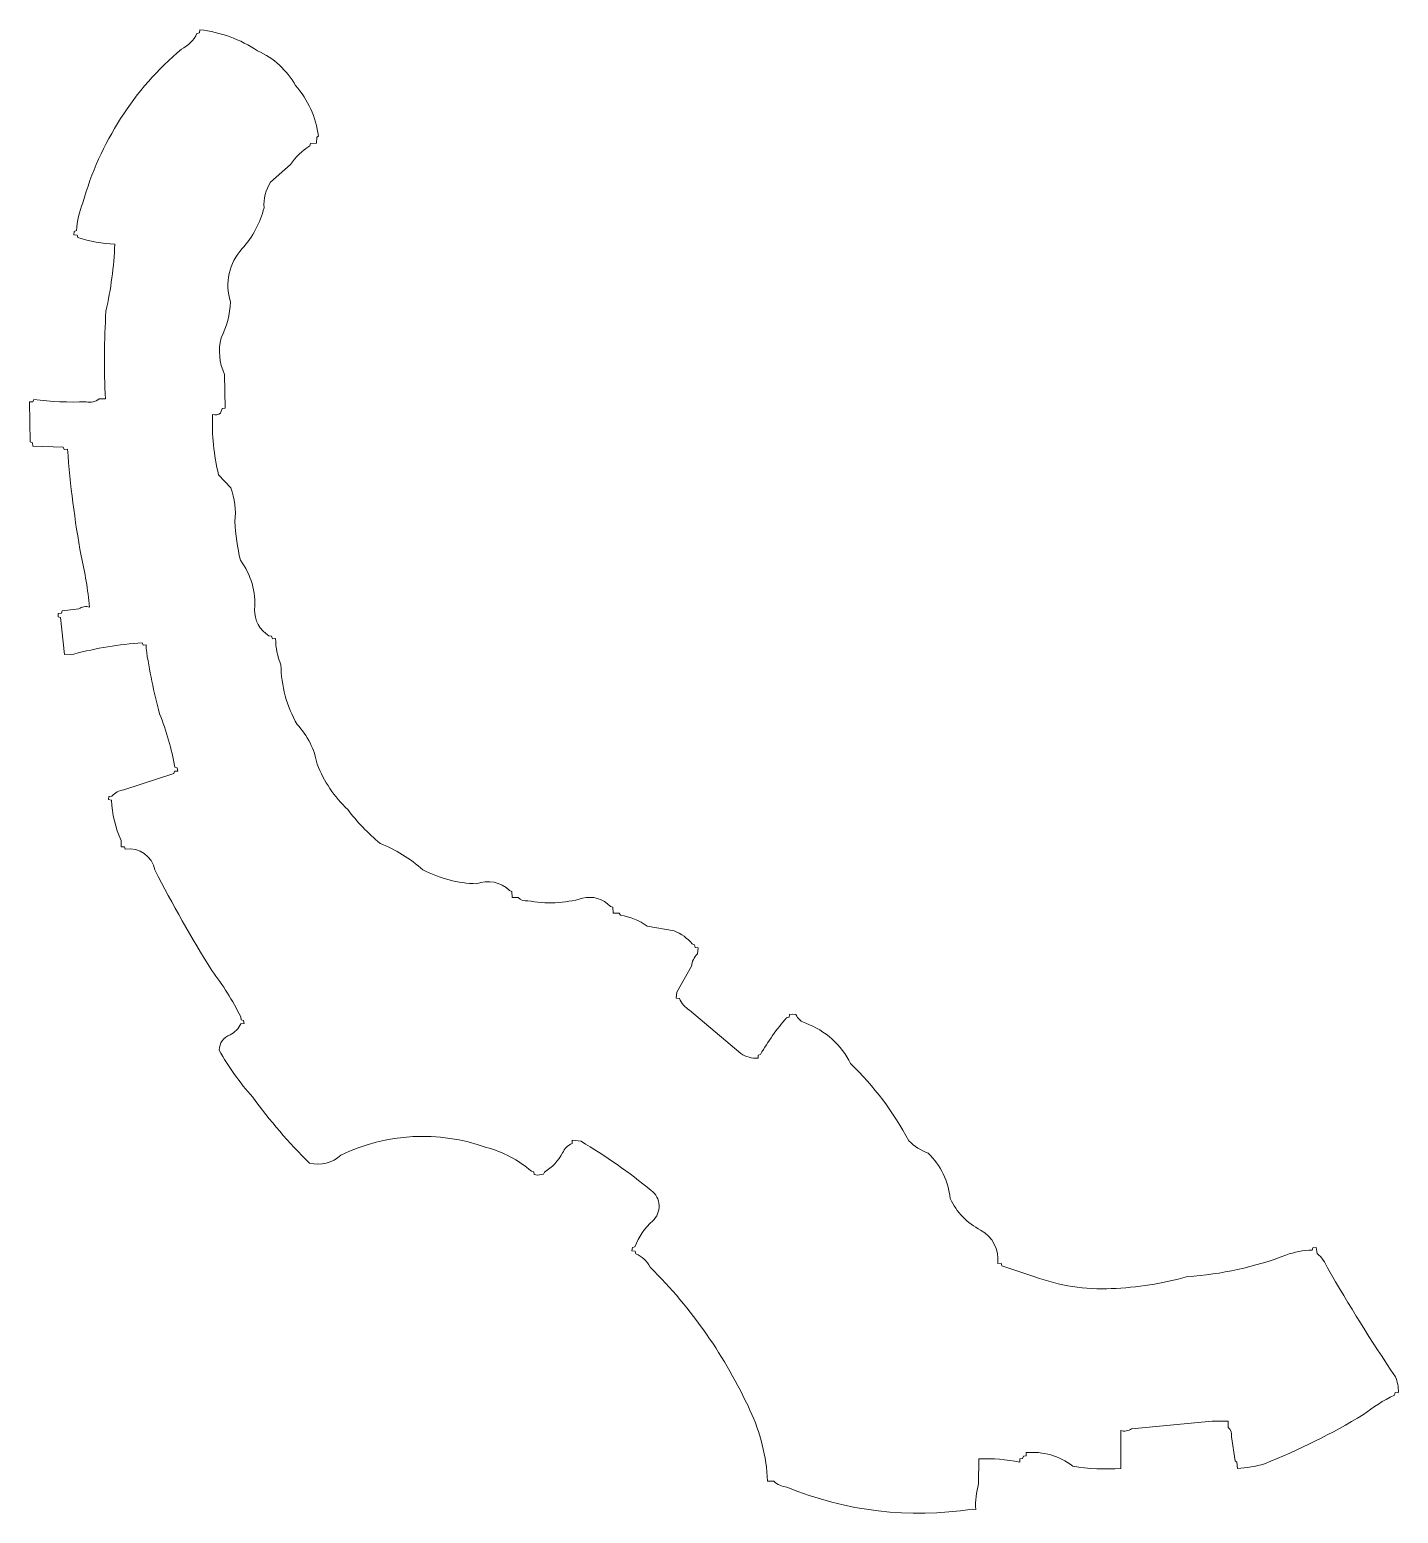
# Model space of a CAD drawing. Header units: millimetres. Extents: x 94792 to 195257, y 95664 to 204514.
import ezdxf

# ---------------------------------------------------------------- set-up
doc = ezdxf.new("R2010")
doc.units = ezdxf.units.MM
doc.layers.add('01_MAIN_BUILDING_CLOSED', color=7, linetype='CONTINUOUS', lineweight=13)

msp = doc.modelspace()

# ---------------------------------------------------------------- linework, layer by layer
at = {"layer": '01_MAIN_BUILDING_CLOSED'}
msp.add_lwpolyline([(107292, 204514), (107265, 204277), (107075, 204232, -0.1687967), (105938, 203090, 0.1506664), (98698, 191811, 0.0803687), (98226, 189772), (98053, 189710), (98032, 189468), (98271, 189443), (98322, 189259, 0.06987), (101042, 188773, -0.0461599), (100390, 183869, 0.0257), (100347, 177431), (99889, 177426, -0.2479031), (98945, 177213, -0.0434424), (95093, 177386), (95033, 177218), (94792, 177199), (94831, 174265), (95003, 174201), (95023, 173958), (97263, 173883), (97327, 173716), (97569, 173727, 0.0250013), (98562, 165923, -0.0339595), (99190, 162153, 0.2425438), (98401, 162016), (97181, 161883), (97118, 161710), (96875, 161690), (96895, 161447), (97067, 161384), (97338, 158681), (98034, 158706, -0.0484588), (103053, 159530), (103114, 159364), (103356, 159375), (103336, 159123, 0.0303248), (104332, 154332, -0.0514381), (105450, 150407), (105629, 150348), (105671, 150116), (105425, 150113), (105373, 149931), (101715, 148748, 0.1827739), (100823, 148286), (100614, 148260), (100579, 148032), (100791, 147982, 0.0893873), (101501, 145019), (101505, 144560), (101745, 144569), (101808, 144401, -0.4054813), (103976, 142865, 0.0223949), (108171, 135486, -0.0458584), (110290, 132086), (110306, 131879), (110490, 131826), (110532, 131597), (110292, 131588, -0.1668736), (109507, 130771, 0.3013602), (108695, 129644, 0.0547759), (111162, 126208, 0.0412187), (115332, 121356, 0.2552192), (117638, 121945, -0.2008053), (128300, 122513, -0.1119892), (131618, 120766), (131792, 120716), (131828, 120517), (132060, 120486), (132506, 120539), (132573, 120695, 0.131748), (133913, 122106, -0.2022932), (134605, 122799), (134606, 123032), (135262, 122957, -0.0351069), (140422, 119357, -0.4648383), (140523, 117116, 0.1223295), (139216, 115217), (139030, 115168), (139005, 114931), (139241, 114904), (139286, 114714, -0.1702769), (140344, 113723, -0.0895648), (147667, 103223, -0.0979577), (148958, 98032), (149412, 98023, 0.1867075), (150373, 97595, 0.13882), (163979, 95975), (164236, 95949, -0.083211), (164444, 97825), (164468, 99653, -0.0620759), (167477, 99421), (167481, 99654), (167681, 99684), (167739, 99856), (167939, 99886), (167940, 100116, -0.1885793), (171355, 99133, 0.0635699), (174884, 98958), (174884, 101736, 0.2393215), (175675, 101871), (181591, 102420), (182755, 102431), (182760, 101973, -0.2949113), (183001, 101288), (183276, 99507), (183409, 99417), (183449, 98958, 0.0631981), (185426, 99297, 0.0403712), (192696, 102906, -0.0555864), (194970, 104335), (195017, 104519), (195255, 104514, 0.1150463), (195037, 105690, -0.0187493), (190062, 113673, 0.1236152), (189295, 114723), (189236, 115162), (188993, 115142), (188931, 114969, 0.0846735), (187009, 114611, -0.0747689), (179790, 113034, -0.0596299), (174188, 112155, -0.1007685), (168580, 113024), (166145, 113830), (166094, 114011), (165856, 114005, 0.3022017), (164598, 116450, -0.173695), (162365, 118761, 0.1787015), (160744, 122086, -0.10324), (159332, 122989, 0.0770887), (155052, 128663, 0.1891223), (151761, 131621, -0.2288649), (151042, 132261), (150810, 132292), (150575, 132264), (150533, 132070), (150355, 132025, 0.0513007), (148444, 129335), (148260, 129289), (148264, 129051, -0.150035), (146988, 129397), (143230, 132582, -0.1546403), (142480, 133446), (142245, 133449), (142306, 133897), (143368, 135798, -0.1859795), (143816, 136704), (143866, 137153), (143634, 137184), (143599, 137384), (143428, 137436, 0.1262816), (142097, 138393), (140120, 138731, 0.1275341), (138158, 139547), (138068, 139688), (137616, 139699), (137589, 140135), (137418, 140196, 0.2783399), (135367, 140786, -0.118365), (131350, 140610, -0.291441), (130661, 140846), (130208, 140856), (130182, 141293), (130011, 141353, 0.2961896), (127599, 141856, -0.1147885), (123664, 142877, 0.0840522), (120513, 144818, -0.0548591), (118135, 147302, -0.1069417), (115894, 150617, 0.1470374), (114422, 153542, -0.1281678), (113238, 157915, -0.1017465), (112847, 159838), (112609, 159831), (112555, 160008), (112354, 160039, -0.2674783), (111308, 161977, 0.1834964), (110259, 165583, -0.0460905), (109862, 168427, 0.1115482), (109564, 170907), (108663, 171857, -0.0711528), (108218, 176273, 0.2162166), (108812, 176374), (108916, 176732), (109144, 176736), (109088, 179227, -0.1654275), (108839, 181902, 0.1115377), (109526, 184551, -0.26687), (110392, 188451, 0.1220663), (111997, 191450, -0.1554061), (112472, 193317), (113946, 194619, -0.0986805), (115347, 195996), (115416, 196158), (115856, 196181), (115861, 196629), (115990, 196712, 0.1470855), (114308, 200419, 0.1593665), (111528, 202963, 0.1168201)], format="xyb", close=True, dxfattribs=at)

doc.saveas('drawing.dxf')
